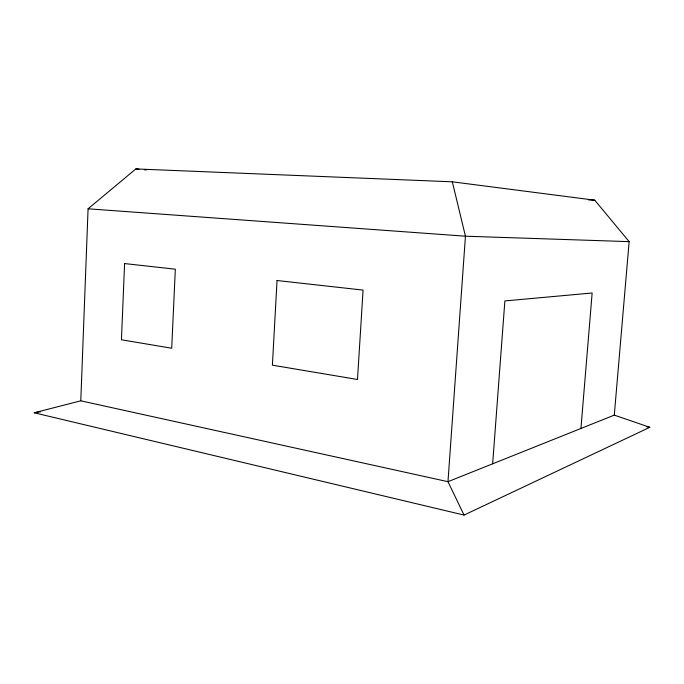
<?xml version="1.0" encoding="UTF-8"?>
<svg xmlns="http://www.w3.org/2000/svg" width="684" height="684" viewBox="0 0 684 684"><rect width="100%" height="100%" fill="white"/><g stroke="black" fill="none" stroke-linecap="round" stroke-linejoin="round"><path stroke-width="1.03" d="M80.789 400.815L88.074 208.808L135.851 168.931L452.321 181.816L594.747 200.181L629.143 241.64L614.292 415.12L447.977 481.69L80.789 400.815L34.2 412.785L464.051 515.069L649.8 427.312L614.292 415.12M492.651 463.812L504.877 300.934L592.147 292.991L580.938 428.466M34.2 412.785L40.518 411.768M629.143 241.64L465.445 236.202L88.074 208.808M588.36 199.873L594.747 200.181M135.851 168.931L139.023 169.239M144.315 169.752L146.436 169.957M646.645 426.782L649.8 427.312M464.051 515.069L447.977 481.69L465.445 236.202L452.321 181.816M124.591 263.562L121.444 339.777L171.71 348.233L175.326 269.205L124.591 263.562M277.037 280.517L272.394 365.171L357.493 379.483L363.076 290.093L277.037 280.517"/></g></svg>
